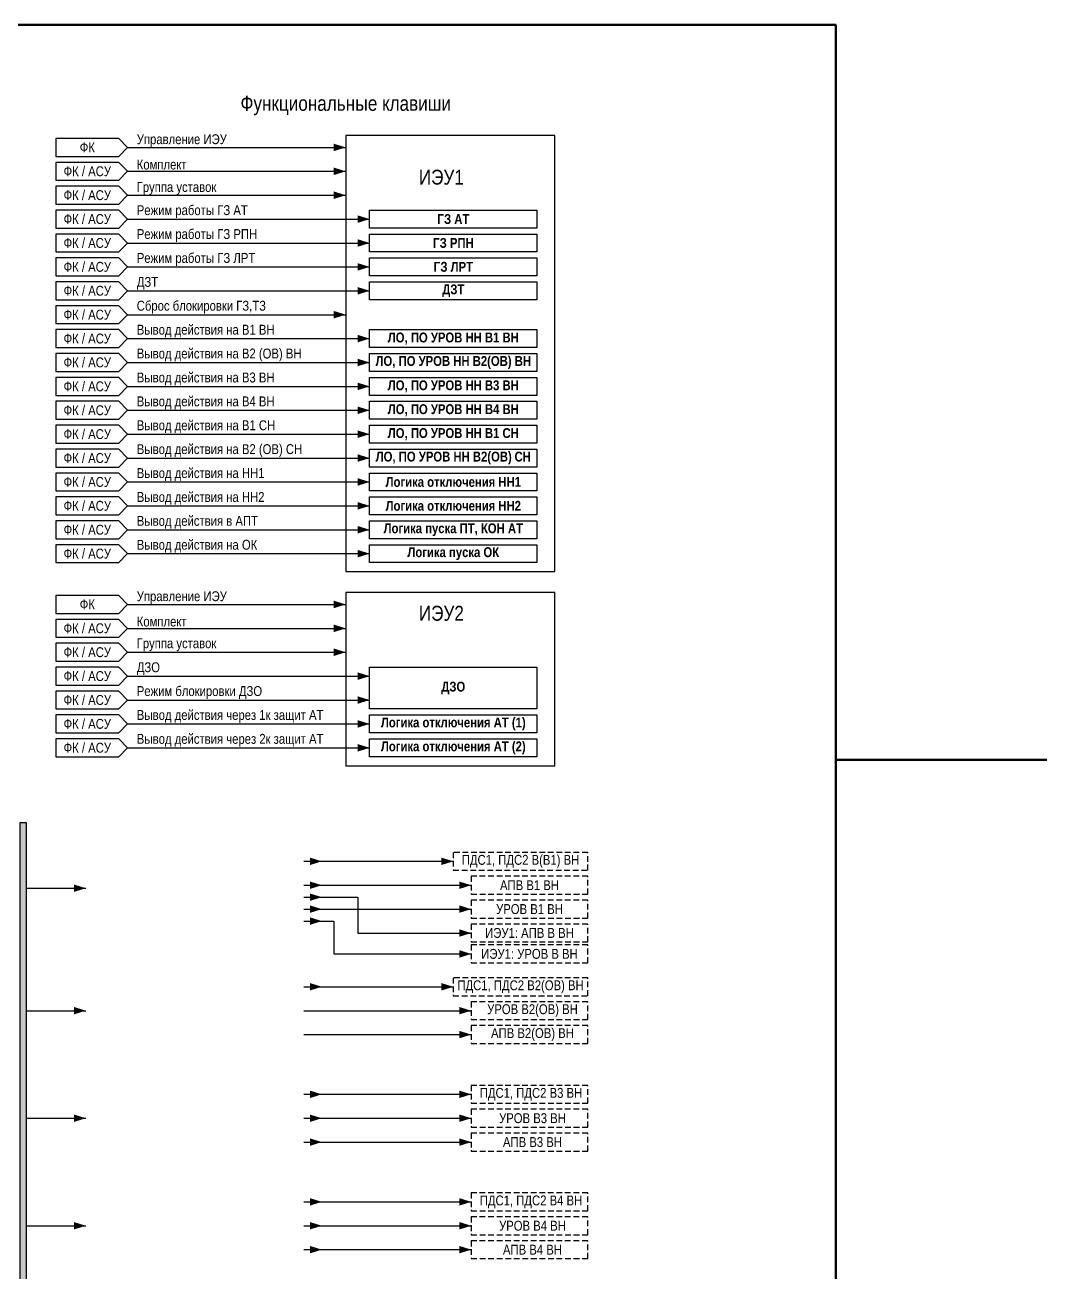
# Model space of a CAD drawing. Header units: millimetres. Extents: x 25558 to 49929, y 1902 to 19390.
# Drawn here: x 34082.6 to 34422.4, y 16249.5 to 16667 of the extents above; entities that cross this region are included whole.
import ezdxf

# ---------------------------------------------------------------- set-up
doc = ezdxf.new("R2010")
doc.units = ezdxf.units.MM
doc.linetypes.add('штриховая2', pattern=[9.525, 6.35, -3.175])
for name, color, linetype, lineweight in [('Основная', 7, 'Continuous', 30), ('Отключение_включение', 1, 'Continuous', 30), ('Тонкая', 7, 'Continuous', 5), ('Цепи внешние', 84, 'Continuous', 30), ('Цепи внутренние', 5, 'Continuous', 30), ('Цепь - ФК и АСУ', 132, 'Continuous', 30)]:
    doc.layers.add(name, color=color, linetype=linetype, lineweight=lineweight)
doc.styles.add('Narrow', font='ARIALN.TTF')

msp = doc.modelspace()

# ---------------------------------------------------------------- hatches: boundary and pattern name
at = {"layer": 'Отключение_включение'}
h = msp.add_hatch(color=256, dxfattribs=at)
h.dxf.hatch_style = 1
h.paths.add_polyline_path([(34083, 16400), (34081, 16400), (34081, 16067), (34083, 16067)])

# ---------------------------------------------------------------- linework, layer by layer
at = {"layer": 'Основная', "ltscale": 0.3}
for points in [[(34190, 16484), (34260, 16484), (34260, 16630), (34190, 16630)], [(34190, 16419), (34260, 16419), (34260, 16477), (34190, 16477)]]:
    msp.add_lwpolyline(points, close=True, dxfattribs=at)
at = {"layer": 'Основная'}
for points in [[(34198, 16605), (34254, 16605), (34254, 16599), (34198, 16599)], [(34198, 16597), (34254, 16597), (34254, 16591), (34198, 16591)], [(34198, 16589), (34254, 16589), (34254, 16583), (34198, 16583)], [(34198, 16581), (34254, 16581), (34254, 16575), (34198, 16575)], [(34198, 16565), (34254, 16565), (34254, 16559), (34198, 16559)], [(34198, 16557), (34254, 16557), (34254, 16551), (34198, 16551)], [(34198, 16549), (34254, 16549), (34254, 16543), (34198, 16543)], [(34198, 16541), (34254, 16541), (34254, 16535), (34198, 16535)], [(34198, 16533), (34254, 16533), (34254, 16527), (34198, 16527)], [(34198, 16525), (34254, 16525), (34254, 16519), (34198, 16519)], [(34198, 16517), (34254, 16517), (34254, 16511), (34198, 16511)], [(34198, 16509), (34254, 16509), (34254, 16503), (34198, 16503)], [(34198, 16501), (34254, 16501), (34254, 16495), (34198, 16495)], [(34198, 16493), (34254, 16493), (34254, 16487), (34198, 16487)], [(34198, 16452), (34254, 16452), (34254, 16438), (34198, 16438)], [(34198, 16436), (34254, 16436), (34254, 16430), (34198, 16430)], [(34198, 16428), (34254, 16428), (34254, 16422), (34198, 16422)]]:
    msp.add_lwpolyline(points, close=True, dxfattribs=at)
at = {"layer": 'Отключение_включение'}
for p, q in [((34176, 16387), (34221, 16387)), ((34221, 16387), (34226, 16387)), ((34083, 16378), (34103, 16378)), ((34176, 16345), (34221, 16345)), ((34221, 16345), (34226, 16345)), ((34083, 16337), (34103, 16337)), ((34176, 16309), (34227, 16309)), ((34227, 16309), (34232, 16309)), ((34083, 16301), (34103, 16301)), ((34176, 16273), (34227, 16273)), ((34227, 16273), (34232, 16273)), ((34083, 16265), (34103, 16265))]:
    msp.add_line(p, q, dxfattribs=at)
msp.add_lwpolyline([(34081, 16400), (34083, 16400), (34083, 16067), (34081, 16067)], close=True, dxfattribs=at)
for points in [[(34182, 16387, 0, 2.5, 0), (34178, 16387, 0, 0, 0)], [(34226, 16387, 0, 2.5, 0), (34222, 16387, 0, 0, 0)], [(34103, 16378, 0, 2.5, 0), (34099, 16378, 0, 0, 0)], [(34182, 16345, 0, 2.5, 0), (34178, 16345, 0, 0, 0)], [(34226, 16345, 0, 2.5, 0), (34222, 16345, 0, 0, 0)], [(34103, 16337, 0, 2.5, 0), (34099, 16337, 0, 0, 0)], [(34182, 16309, 0, 2.5, 0), (34178, 16309, 0, 0, 0)], [(34232, 16309, 0, 2.5, 0), (34228, 16309, 0, 0, 0)], [(34103, 16301, 0, 2.5, 0), (34099, 16301, 0, 0, 0)], [(34182, 16273, 0, 2.5, 0), (34178, 16273, 0, 0, 0)], [(34232, 16273, 0, 2.5, 0), (34228, 16273, 0, 0, 0)], [(34103, 16265, 0, 2.5, 0), (34099, 16265, 0, 0, 0)]]:
    msp.add_lwpolyline(points, format="xyseb", dxfattribs=at)
at = {"layer": 'Тонкая', "color": 3, "lineweight": 50}
for points in [[(34354, 15827), (33760, 15827), (33760, 16667), (34354, 16667)], [(34354, 15827), (34354, 16421), (35194, 16421), (35194, 15827)]]:
    msp.add_lwpolyline(points, close=True, dxfattribs=at)
at = {"layer": 'Цепи внешние', "ltscale": 0.3}
for p, q in [((34176, 16379), (34232, 16379)), ((34176, 16371), (34232, 16371)), ((34176, 16337), (34230, 16337)), ((34230, 16337), (34232, 16337)), ((34176, 16329), (34232, 16329)), ((34176, 16301), (34230, 16301)), ((34230, 16301), (34232, 16301)), ((34176, 16293), (34232, 16293)), ((34176, 16265), (34230, 16265)), ((34230, 16265), (34232, 16265)), ((34176, 16257), (34232, 16257))]:
    msp.add_line(p, q, dxfattribs=at)
at = {"layer": 'Цепи внешние', "linetype": 'штриховая2', "ltscale": 0.3}
for points in [[(34271, 16390), (34226, 16390), (34226, 16384), (34271, 16384)], [(34271, 16382), (34232, 16382), (34232, 16376), (34271, 16376)], [(34271, 16374), (34232, 16374), (34232, 16368), (34271, 16368)], [(34271, 16348), (34226, 16348), (34226, 16342), (34271, 16342)], [(34271, 16340), (34232, 16340), (34232, 16334), (34271, 16334)], [(34271, 16332), (34232, 16332), (34232, 16326), (34271, 16326)], [(34271, 16312), (34232, 16312), (34232, 16306), (34271, 16306)], [(34271, 16304), (34232, 16304), (34232, 16298), (34271, 16298)], [(34271, 16296), (34232, 16296), (34232, 16290), (34271, 16290)], [(34271, 16276), (34232, 16276), (34232, 16270), (34271, 16270)], [(34271, 16268), (34232, 16268), (34232, 16262), (34271, 16262)], [(34271, 16260), (34232, 16260), (34232, 16254), (34271, 16254)]]:
    msp.add_lwpolyline(points, close=True, dxfattribs=at)
at = {"layer": 'Цепи внешние', "ltscale": 0.3}
for points in [[(34182, 16379, 0, 2.5, 0), (34178, 16379, 0, 0, 0)], [(34232, 16379, 0, 2.5, 0), (34228, 16379, 0, 0, 0)], [(34182, 16371, 0, 2.5, 0), (34178, 16371, 0, 0, 0)], [(34232, 16371, 0, 2.5, 0), (34228, 16371, 0, 0, 0)], [(34232, 16337, 0, 2.5, 0), (34228, 16337, 0, 0, 0)], [(34232, 16329, 0, 2.5, 0), (34228, 16329, 0, 0, 0)], [(34182, 16301, 0, 2.5, 0), (34178, 16301, 0, 0, 0)], [(34232, 16301, 0, 2.5, 0), (34228, 16301, 0, 0, 0)], [(34182, 16293, 0, 2.5, 0), (34178, 16293, 0, 0, 0)], [(34232, 16293, 0, 2.5, 0), (34228, 16293, 0, 0, 0)], [(34182, 16265, 0, 2.5, 0), (34178, 16265, 0, 0, 0)], [(34232, 16265, 0, 2.5, 0), (34228, 16265, 0, 0, 0)], [(34182, 16257, 0, 2.5, 0), (34178, 16257, 0, 0, 0)], [(34232, 16257, 0, 2.5, 0), (34228, 16257, 0, 0, 0)]]:
    msp.add_lwpolyline(points, format="xyseb", dxfattribs=at)
at = {"layer": 'Цепи внутренние', "ltscale": 0.3}
for p, q in [((34176, 16375), (34194, 16375)), ((34194, 16375), (34194, 16363)), ((34176, 16367), (34186, 16367)), ((34186, 16367), (34186, 16356)), ((34194, 16363), (34232, 16363)), ((34186, 16356), (34232, 16356))]:
    msp.add_line(p, q, dxfattribs=at)
for points in [[(34182, 16375, 0, 2.5, 0), (34178, 16375, 0, 0, 0)], [(34182, 16367, 0, 2.5, 0), (34178, 16367, 0, 0, 0)], [(34232, 16363, 0, 2.5, 0), (34228, 16363, 0, 0, 0)], [(34232, 16356, 0, 2.5, 0), (34228, 16356, 0, 0, 0)]]:
    msp.add_lwpolyline(points, format="xyseb", dxfattribs=at)
at = {"layer": 'Цепи внутренние', "linetype": 'штриховая2', "ltscale": 0.3}
for points in [[(34271, 16366), (34232, 16366), (34232, 16360), (34271, 16360)], [(34271, 16359), (34232, 16359), (34232, 16353), (34271, 16353)]]:
    msp.add_lwpolyline(points, close=True, dxfattribs=at)
at = {"layer": 'Цепь - ФК и АСУ', "ltscale": 0.3}
for points in [[(34117, 16626), (34114, 16629), (34093, 16629), (34093, 16623), (34114, 16623), (34117, 16626)], [(34117, 16618), (34114, 16621), (34093, 16621), (34093, 16615), (34114, 16615), (34117, 16618)], [(34117, 16610), (34114, 16613), (34093, 16613), (34093, 16607), (34114, 16607), (34117, 16610)], [(34117, 16602), (34114, 16605), (34093, 16605), (34093, 16599), (34114, 16599), (34117, 16602)], [(34117, 16594), (34114, 16597), (34093, 16597), (34093, 16591), (34114, 16591), (34117, 16594)], [(34117, 16586), (34114, 16589), (34093, 16589), (34093, 16583), (34114, 16583), (34117, 16586)], [(34117, 16578), (34114, 16581), (34093, 16581), (34093, 16575), (34114, 16575), (34117, 16578)], [(34117, 16570), (34114, 16573), (34093, 16573), (34093, 16567), (34114, 16567), (34117, 16570)], [(34117, 16562), (34114, 16565), (34093, 16565), (34093, 16559), (34114, 16559), (34117, 16562)], [(34117, 16554), (34114, 16557), (34093, 16557), (34093, 16551), (34114, 16551), (34117, 16554)], [(34117, 16546), (34114, 16549), (34093, 16549), (34093, 16543), (34114, 16543), (34117, 16546)], [(34117, 16538), (34114, 16541), (34093, 16541), (34093, 16535), (34114, 16535), (34117, 16538)], [(34117, 16530), (34114, 16533), (34093, 16533), (34093, 16527), (34114, 16527), (34117, 16530)], [(34117, 16522), (34114, 16525), (34093, 16525), (34093, 16519), (34114, 16519), (34117, 16522)], [(34117, 16514), (34114, 16517), (34093, 16517), (34093, 16511), (34114, 16511), (34117, 16514)], [(34117, 16506), (34114, 16509), (34093, 16509), (34093, 16503), (34114, 16503), (34117, 16506)], [(34117, 16498), (34114, 16501), (34093, 16501), (34093, 16495), (34114, 16495), (34117, 16498)], [(34117, 16490), (34114, 16493), (34093, 16493), (34093, 16487), (34114, 16487), (34117, 16490)], [(34117, 16473), (34114, 16476), (34093, 16476), (34093, 16470), (34114, 16470), (34117, 16473)], [(34117, 16465), (34114, 16468), (34093, 16468), (34093, 16462), (34114, 16462), (34117, 16465)], [(34117, 16457), (34114, 16460), (34093, 16460), (34093, 16454), (34114, 16454), (34117, 16457)], [(34117, 16449), (34114, 16452), (34093, 16452), (34093, 16446), (34114, 16446), (34117, 16449)], [(34117, 16441), (34114, 16444), (34093, 16444), (34093, 16438), (34114, 16438), (34117, 16441)], [(34117, 16433), (34114, 16436), (34093, 16436), (34093, 16430), (34114, 16430), (34117, 16433)], [(34117, 16425), (34114, 16428), (34093, 16428), (34093, 16422), (34114, 16422), (34117, 16425)]]:
    msp.add_lwpolyline(points, dxfattribs=at)
at = {"layer": 'Цепь - ФК и АСУ'}
for points in [[(34117, 16626), (34190, 16626)], [(34117, 16618), (34190, 16618)], [(34117, 16610), (34190, 16610)], [(34117, 16602), (34198, 16602), (34198, 16602), (34198, 16602)], [(34117, 16594), (34198, 16594), (34198, 16594), (34198, 16594)], [(34117, 16586), (34198, 16586), (34198, 16586), (34198, 16586)], [(34117, 16578), (34198, 16578), (34198, 16578), (34198, 16578)], [(34117, 16570), (34190, 16570), (34190, 16570), (34190, 16570)], [(34117, 16562), (34198, 16562), (34198, 16562), (34198, 16562)], [(34117, 16554), (34198, 16554), (34198, 16554), (34198, 16554)], [(34117, 16546), (34198, 16546), (34198, 16546), (34198, 16546)], [(34117, 16538), (34198, 16538), (34198, 16538), (34198, 16538)], [(34117, 16530), (34198, 16530), (34198, 16530), (34198, 16530)], [(34117, 16522), (34198, 16522), (34198, 16522), (34198, 16522)], [(34117, 16514), (34198, 16514), (34198, 16514), (34198, 16514)], [(34117, 16506), (34198, 16506), (34198, 16506), (34198, 16506)], [(34117, 16498), (34198, 16498), (34198, 16498), (34198, 16498)], [(34117, 16490), (34198, 16490), (34198, 16490), (34198, 16490)], [(34117, 16473), (34190, 16473)], [(34117, 16465), (34190, 16465)], [(34117, 16457), (34190, 16457)], [(34117, 16449), (34198, 16449), (34198, 16449), (34198, 16449)], [(34117, 16441), (34198, 16441), (34198, 16441), (34198, 16441)], [(34117, 16433), (34198, 16433), (34198, 16433), (34198, 16433)], [(34117, 16425), (34198, 16425), (34198, 16425), (34198, 16425)]]:
    msp.add_lwpolyline(points, dxfattribs=at)
at = {"layer": 'Цепь - ФК и АСУ', "ltscale": 0.3}
for points in [[(34190, 16626, 0, 2.5, 0), (34186, 16626, 0, 0, 0)], [(34190, 16618, 0, 2.5, 0), (34186, 16618, 0, 0, 0)], [(34190, 16610, 0, 2.5, 0), (34186, 16610, 0, 0, 0)], [(34198, 16602, 0, 2.5, 0), (34194, 16602, 0, 0, 0)], [(34198, 16594, 0, 2.5, 0), (34194, 16594, 0, 0, 0)], [(34198, 16586, 0, 2.5, 0), (34194, 16586, 0, 0, 0)], [(34198, 16578, 0, 2.5, 0), (34194, 16578, 0, 0, 0)], [(34190, 16570, 0, 2.5, 0), (34186, 16570, 0, 0, 0)], [(34198, 16562, 0, 2.5, 0), (34194, 16562, 0, 0, 0)], [(34198, 16554, 0, 2.5, 0), (34194, 16554, 0, 0, 0)], [(34198, 16546, 0, 2.5, 0), (34194, 16546, 0, 0, 0)], [(34198, 16538, 0, 2.5, 0), (34194, 16538, 0, 0, 0)], [(34198, 16530, 0, 2.5, 0), (34194, 16530, 0, 0, 0)], [(34198, 16522, 0, 2.5, 0), (34194, 16522, 0, 0, 0)], [(34198, 16514, 0, 2.5, 0), (34194, 16514, 0, 0, 0)], [(34198, 16506, 0, 2.5, 0), (34194, 16506, 0, 0, 0)], [(34198, 16498, 0, 2.5, 0), (34194, 16498, 0, 0, 0)], [(34198, 16490, 0, 2.5, 0), (34194, 16490, 0, 0, 0)], [(34190, 16473, 0, 2.5, 0), (34186, 16473, 0, 0, 0)], [(34190, 16465, 0, 2.5, 0), (34186, 16465, 0, 0, 0)], [(34190, 16457, 0, 2.5, 0), (34186, 16457, 0, 0, 0)], [(34198, 16449, 0, 2.5, 0), (34194, 16449, 0, 0, 0)], [(34198, 16441, 0, 2.5, 0), (34194, 16441, 0, 0, 0)], [(34198, 16433, 0, 2.5, 0), (34194, 16433, 0, 0, 0)], [(34198, 16425, 0, 2.5, 0), (34194, 16425, 0, 0, 0)]]:
    msp.add_lwpolyline(points, format="xyseb", dxfattribs=at)

# ---------------------------------------------------------------- texts
at = {"layer": 'Основная', "style": 'Narrow'}
for s, insert, char_height, width, attachment_point in [('Функциональные клавиши', (34190, 16640), 5, 188.2306, 5), (' Управление ИЭУ', (34119, 16628.25), 3.3, 71.4983, 4), ('ФК', (34103.5, 16626), 3.3, 21, 5), (' Комплект', (34119, 16620.25), 3.3, 71.4983, 4), ('ФК / АСУ', (34103.5, 16618), 3.3, 21, 5), ('ИЭУ1', (34222, 16616), 5, 64, 5), (' Группа уставок', (34119, 16612.25), 3.3, 71, 4), ('ФК / АСУ', (34103.5, 16610), 3.3, 21, 5), (' Режим работы ГЗ АТ', (34119, 16604.5), 3.3, 71.4983, 4), ('ФК / АСУ', (34103.5, 16602), 3.3, 21, 5), ('{\\fArial Narrow|b1|i0|c204|p34;\\C0;ГЗ АТ}', (34226, 16602), 3.3, 56, 5), ('ФК / АСУ', (34103.5, 16594), 3.3, 21, 5), (' Режим работы ГЗ РПН', (34119, 16596.5), 3.3, 73.8439, 4), ('{\\fArial Narrow|b1|i0|c204|p34;\\C0;ГЗ РПН}', (34226, 16594), 3.3, 56, 5), ('ФК / АСУ', (34103.5, 16586), 3.3, 21, 5), (' Режим работы ГЗ ЛРТ', (34119, 16588.5), 3.3, 71.4983, 4), ('{\\fArial Narrow|b1|i0|c204|p34;\\C0;ГЗ ЛРТ}', (34226, 16586), 3.3, 56, 5), ('ФК / АСУ', (34103.5, 16578), 3.3, 21, 5), (' ДЗТ', (34119, 16580.5), 3.3, 73.8439, 4), ('{\\fArial Narrow|b1|i0|c204|p34;\\C0;ДЗТ}', (34226, 16578), 3.3, 56, 5), (' Сброс блокировки ГЗ,ТЗ', (34119, 16572.5), 3.3, 73.8439, 4), ('ФК / АСУ', (34103.5, 16570), 3.3, 21, 5), (' Вывод действия на В1 ВН', (34119, 16564.5), 3.3, 73.8439, 4), ('ФК / АСУ', (34103.5, 16562), 3.3, 21, 5), ('{\\fArial Narrow|b1|i0|c204|p34;\\C0;ЛО, ПО УРОВ НН В1 ВН}', (34226, 16562), 3.3, 56, 5), (' Вывод действия на В2 (ОВ) ВН', (34119, 16556.5), 3.3, 73.8439, 4), ('ФК / АСУ', (34103.5, 16554), 3.3, 21, 5), ('{\\fArial Narrow|b1|i0|c204|p34;\\C0;ЛО, ПО УРОВ НН В2(ОВ) ВН}', (34226, 16554), 3.3, 56, 5), (' Вывод действия на В3 ВН', (34119, 16548.5), 3.3, 73.8439, 4), ('ФК / АСУ', (34103.5, 16546), 3.3, 21, 5), ('{\\fArial Narrow|b1|i0|c204|p34;\\C0;ЛО, ПО УРОВ НН В3 ВН}', (34226, 16546), 3.3, 56, 5), (' Вывод действия на В4 ВН', (34119, 16540.5), 3.3, 73.8439, 4), ('ФК / АСУ', (34103.5, 16538), 3.3, 21, 5), ('{\\fArial Narrow|b1|i0|c204|p34;\\C0;ЛО, ПО УРОВ НН В4 ВН}', (34226, 16538), 3.3, 56, 5), (' Вывод действия на В1 СН', (34119, 16532.5), 3.3, 73.8439, 4), ('ФК / АСУ', (34103.5, 16530), 3.3, 21, 5), ('{\\fArial Narrow|b1|i0|c204|p34;\\C0;ЛО, ПО УРОВ НН В1 СН}', (34226, 16530), 3.3, 56, 5), (' Вывод действия на В2 (ОВ) СН', (34119, 16524.5), 3.3, 73.8439, 4), ('ФК / АСУ', (34103.5, 16522), 3.3, 21, 5), ('{\\fArial Narrow|b1|i0|c204|p34;\\C0;ЛО, ПО УРОВ НН В2(ОВ){\\W0.9; }СН}', (34226, 16522), 3.3, 56, 5), (' Вывод действия на НН1', (34119, 16516.5), 3.3, 73.8439, 4), ('ФК / АСУ', (34103.5, 16514), 3.3, 21, 5), ('{\\fArial Narrow|b1|i0|c204|p34;\\C0;Логика отключения НН1}', (34226, 16514), 3.3, 56, 5), (' Вывод действия на НН2', (34119, 16508.5), 3.3, 73.8439, 4), ('ФК / АСУ', (34103.5, 16506), 3.3, 21, 5), ('{\\fArial Narrow|b1|i0|c204|p34;\\C0;Логика отключения НН2}', (34226, 16506), 3.3, 56, 5), ('ФК / АСУ', (34103.5, 16498), 3.3, 21, 5), (' Вывод действия в АПТ', (34119, 16500.5), 3.3, 73.8439, 4), ('{\\fArial Narrow|b1|i0|c204|p34;\\C0;Логика пуска ПТ, КОН АТ}', (34226, 16498), 3.3, 56, 5), ('ФК / АСУ', (34103.5, 16490), 3.3, 21, 5), (' Вывод действия на ОК', (34119, 16492.5), 3.3, 73.8439, 4), ('{\\fArial Narrow|b1|i0|c204|p34;\\C0;Логика пуска ОК}', (34226, 16490), 3.3, 56, 5), ('ФК', (34103.5, 16473), 3.3, 21, 5), (' Управление ИЭУ', (34119, 16475.25), 3.3, 71.4983, 4), ('ИЭУ2', (34222, 16470), 5, 64, 5), ('ФК / АСУ', (34103.5, 16465), 3.3, 21, 5), (' Комплект', (34119, 16467.25), 3.3, 71.4983, 4), ('ФК / АСУ', (34103.5, 16457), 3.3, 21, 5), (' Группа уставок', (34119, 16459.5), 3.3, 71, 4), (' ДЗО', (34119, 16451.5), 3.3, 73.8439, 4), ('ФК / АСУ', (34103.5, 16449), 3.3, 21, 5), (' Режим блокировки ДЗО', (34119, 16443.5), 3.3, 73.8439, 4), ('{\\fArial Narrow|b1|i0|c204|p34;\\C0;ДЗО}', (34226, 16445), 3.3, 56, 5), ('ФК / АСУ', (34103.5, 16441), 3.3, 21, 5), (' Вывод действия через 1к защит АТ', (34119, 16435.5), 3.3, 73.8439, 4), ('ФК / АСУ', (34103.5, 16433), 3.3, 21, 5), ('{\\fArial Narrow|b1|i0|c204|p34;\\C0;Логика отключения АТ (1)}', (34226, 16433), 3.3, 56, 5), (' Вывод действия через 2к защит АТ', (34119, 16427.5), 3.3, 73.8439, 4), ('ФК / АСУ', (34103.5, 16425), 3.3, 21, 5), ('{\\fArial Narrow|b1|i0|c204|p34;\\C0;Логика отключения АТ (2)}', (34226, 16425), 3.3, 56, 5), ('ПДС1, ПДС2 В(В1) ВН', (34248.5, 16387), 3.3, 45, 5), ('АПВ В1 ВН', (34251.5, 16379), 3.3, 39, 5), ('УРОВ В1 ВН', (34251.5, 16371), 3.3, 39, 5), ('ИЭУ1: АПВ В ВН', (34251.5, 16363), 3.3, 39, 5), ('ИЭУ1: УРОВ В ВН', (34251.5, 16356), 3.3, 39, 5), ('ПДС1, ПДС2 В2(ОВ) ВН', (34248.5, 16345), 3.3, 45, 5), ('УРОВ В2(ОВ) ВН', (34252.5, 16337), 3.3, 41, 5), ('АПВ В2(ОВ) ВН', (34252.5, 16329), 3.3, 41, 5), ('ПДС1, ПДС2 В3 ВН', (34252, 16309), 3.3, 39, 5), ('УРОВ В3 ВН', (34252.5, 16301), 3.3, 41, 5), ('АПВ В3 ВН', (34252.5, 16293), 3.3, 41, 5), ('ПДС1, ПДС2 В4 ВН', (34252, 16273), 3.3, 39, 5), ('УРОВ В4 ВН', (34252.5, 16265), 3.3, 41, 5), ('АПВ В4 ВН', (34252.5, 16257), 3.3, 41, 5)]:
    msp.add_mtext(s, dxfattribs=dict(at, insert=insert, char_height=char_height, width=width, attachment_point=attachment_point))

doc.saveas('drawing.dxf')
